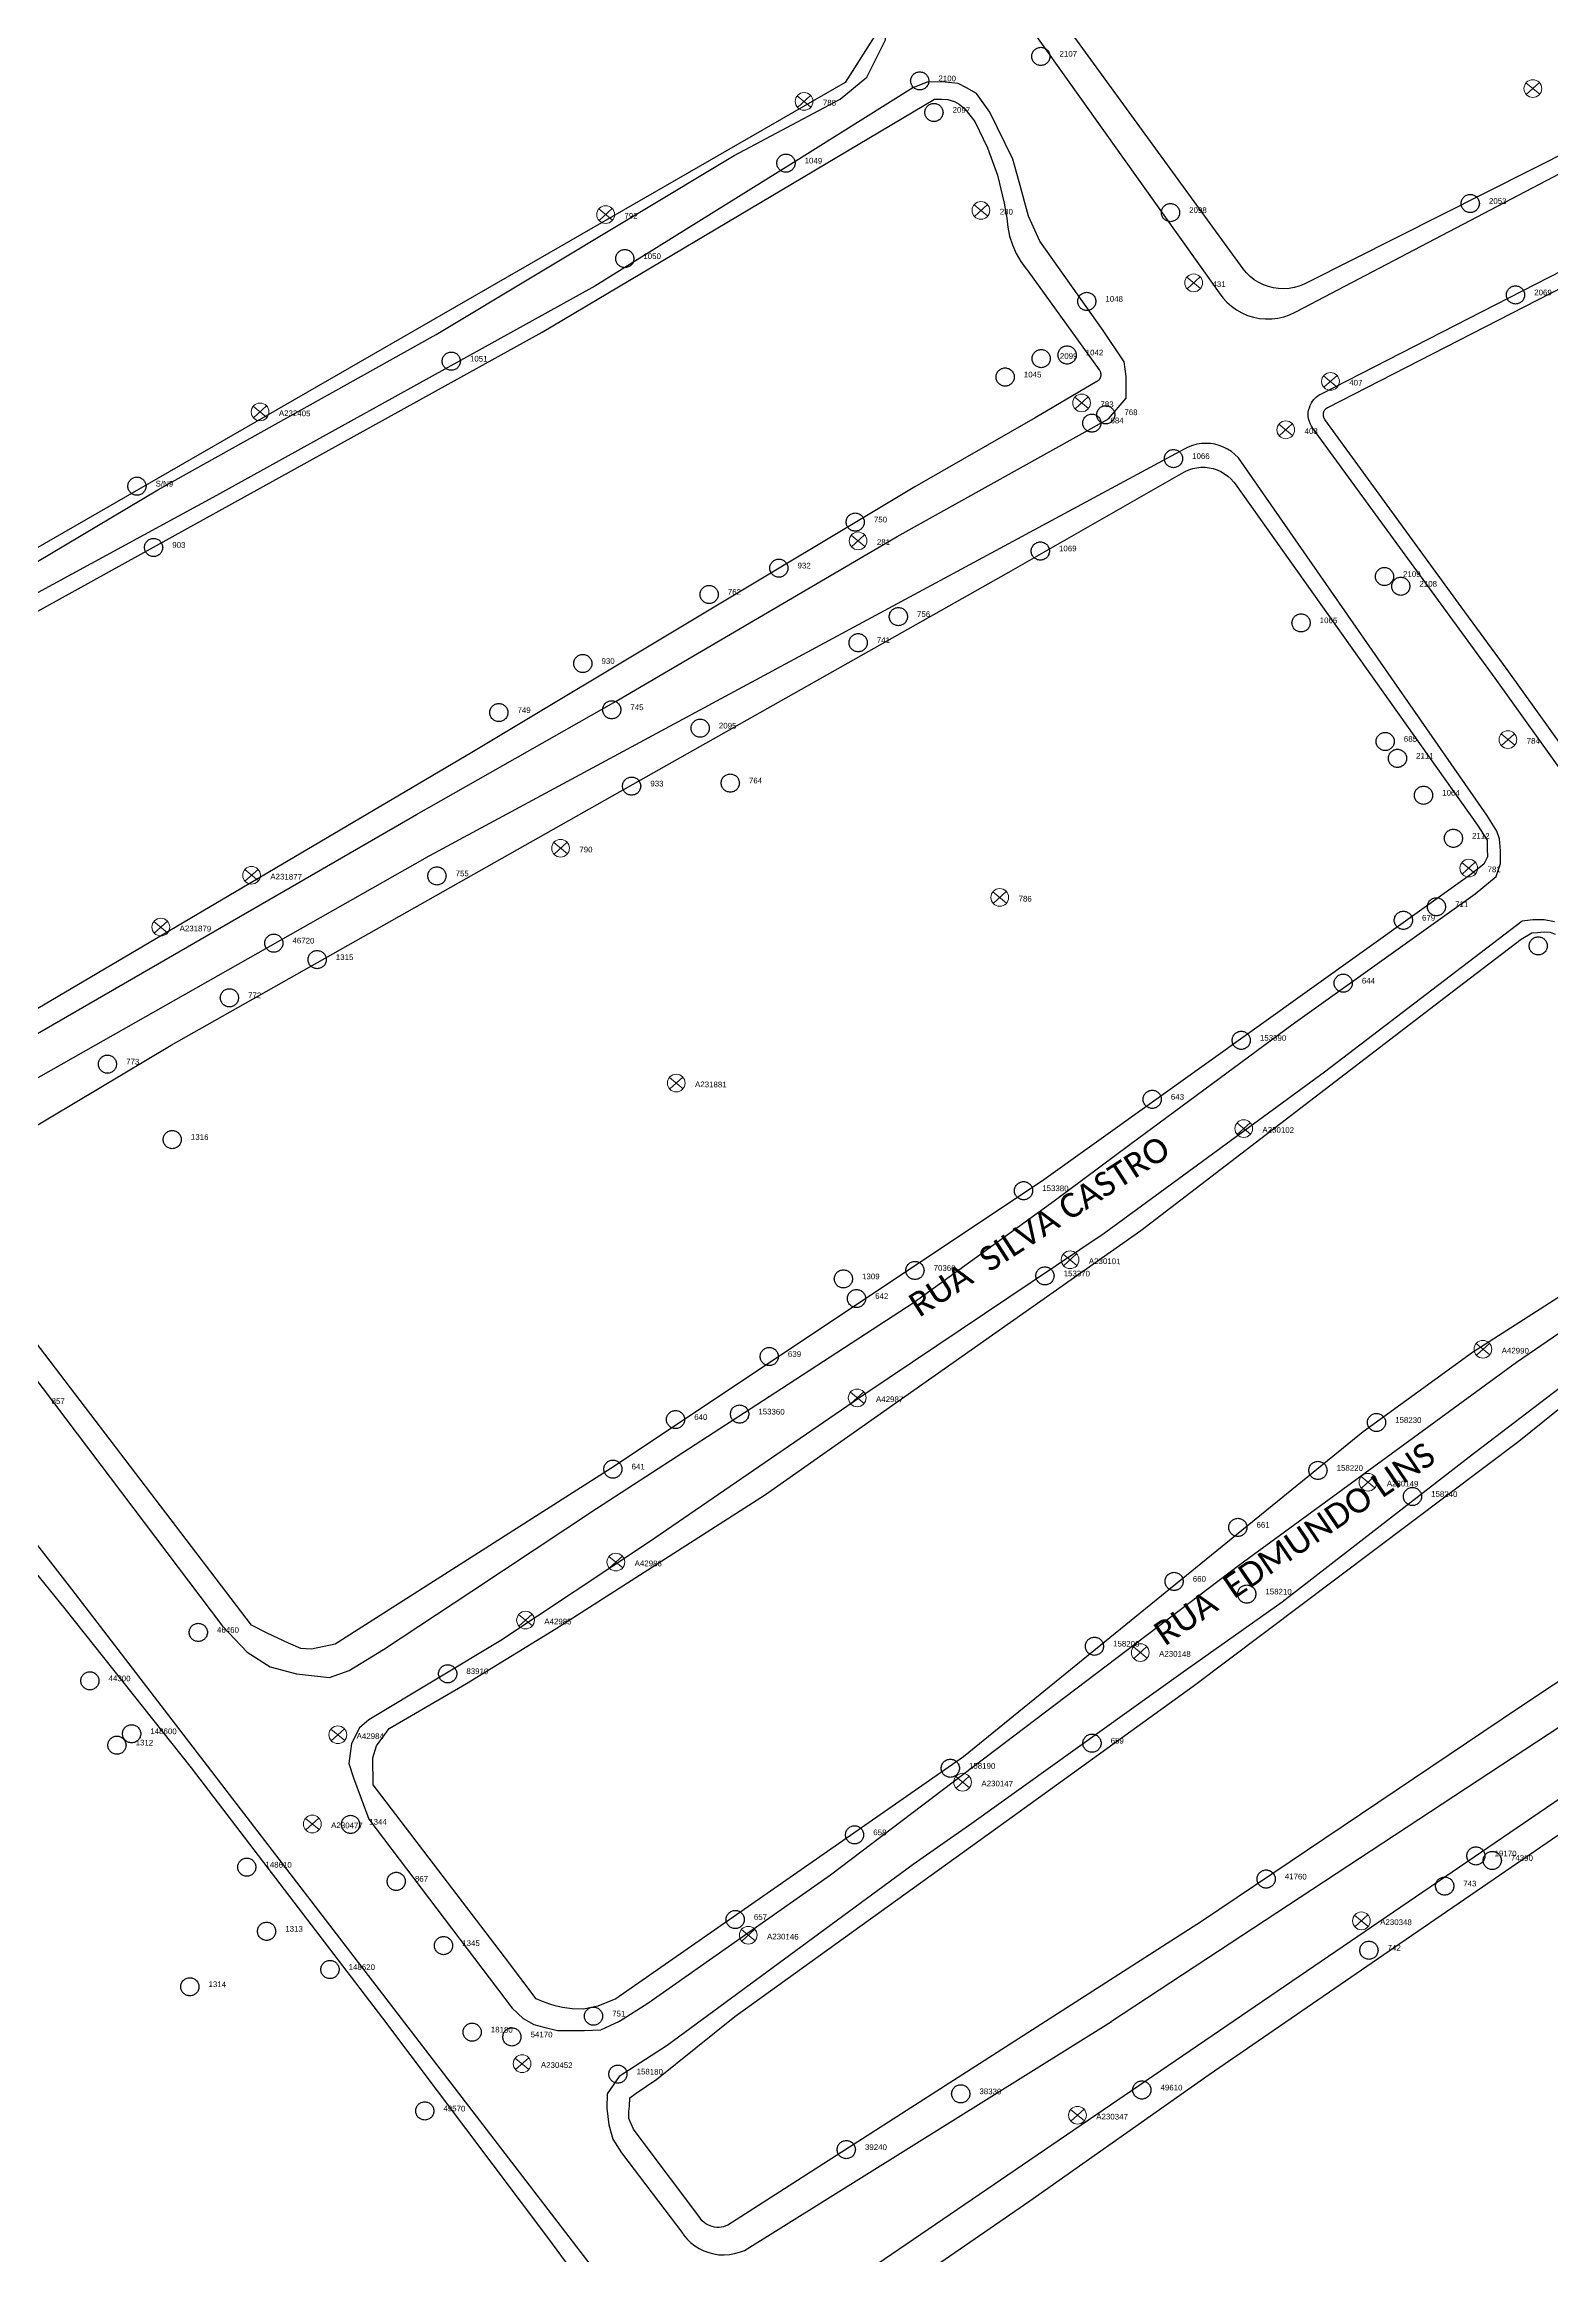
# Model space of a CAD drawing. Header units: millimetres. Extents: x 676447 to 689606, y 7455628 to 7463967.
# Drawn here: x 685847.9 to 686034.7, y 7458782 to 7459056 of the extents above; entities that cross this region are included whole.
import ezdxf

# ---------------------------------------------------------------- set-up
doc = ezdxf.new("R2010")
doc.units = ezdxf.units.MM
doc.header["$LTSCALE"] = 0.1
doc.header["$MEASUREMENT"] = 0
doc.linetypes.add('PHANTOM2', pattern=[1.25, 0.625, -0.125, 0.125, -0.125, 0.125, -0.125])
doc.layers.add('10.4-Postes', color=1, linetype='Continuous', lineweight=0)
for name, color, linetype in [('Caixas Subterrâneas', 5, 'Continuous'), ('LEGENDAS_INFRAESTRUTURAS', 7, 'Continuous'), ('MUB_MEIOFIO', 7, 'Continuous'), ('MUB_QUADRAS', 7, 'Continuous'), ('MUB_SEGMENTO', 7, 'Continuous'), ('NOS_DE_INFRAESTRUTURA', 7, 'Continuous')]:
    doc.layers.add(name, color=color, linetype=linetype)
doc.styles.add('Legend', font='calibri.ttf')
doc.styles.get("Standard").update_dxf_attribs({"font": 'arial.ttf'})

# ---------------------------------------------------------------- blocks, each defined once
blk = doc.blocks.new('MHMZ')
at = {"linetype": 'PHANTOM2'}
blk.add_circle((0, 0), 0.0000101, dxfattribs=at)
blk = doc.blocks.new('PTPT')
at = {"layer": '10.4-Postes', "color": 1, "linetype": 'PHANTOM2'}
for points in [[(-0.0000079, 0.0000104), (0.0000075, -0.000002)], [(0.000007, 0.0000109), (-0.0000074, -0.0000025)]]:
    blk.add_lwpolyline(points, dxfattribs=at)
at = {"layer": '10.4-Postes', "color": 1}
blk.add_circle((-0.0000002, 0.0000042), 0.00000987, dxfattribs=at)

msp = doc.modelspace()

# ---------------------------------------------------------------- linework, layer by layer
at = {"layer": 'MUB_MEIOFIO', "linetype": 'Continuous'}
for points in [[(685940.04, 7459100.28), (685993.44, 7459025.22), (685993.89, 7459024.61), (685994.41, 7459024.05), (685994.98, 7459023.55), (685995.6, 7459023.11), (685996.27, 7459022.73), (685996.97, 7459022.43), (685997.69, 7459022.2), (685998.44, 7459022.06), (685999.2, 7459021.98), (685999.96, 7459021.99), (686000.72, 7459022.08), (686001.46, 7459022.25), (686002.18, 7459022.49), (686002.87, 7459022.81), (686003.02, 7459022.89), (686267.72, 7459161.67)], [(685835.59, 7458985.1), (685861.96, 7459000.79), (685896.47, 7459020.05), (685933.38, 7459042.24), (685946.49, 7459049.22), (685949.81, 7459051.94), (685952.11, 7459056.58), (685952.15, 7459057.85), (685951.85, 7459059.34), (685951.68, 7459060.45), (685951.13, 7459061.04), (685948.15, 7459062.93), (685946.36, 7459063.82), (685941.21, 7459066.01), (685937.34, 7459067.43), (685933.99, 7459068.2), (685930.25, 7459068.72), (685926.39, 7459068.85), (685924.19, 7459068.85), (685921.36, 7459069.1), (685894.16, 7459085.01), (685853.76, 7459108.32), (685811.71, 7459133.09)], [(685838.8, 7458928.71), (685894, 7458960.58), (685918.75, 7458974.62), (685953.58, 7458995.04), (685979.74, 7459009.59), (685981.93, 7459012.17), (685981.93, 7459014.87), (685981.68, 7459016.68), (685979.1, 7459020.54), (685971.24, 7459031.62), (685969.82, 7459034.71), (685968.66, 7459038.96), (685967.89, 7459041.8), (685965.05, 7459047.59), (685963.41, 7459049.93), (685962.15, 7459050.63), (685961.14, 7459051.17), (685960.33, 7459051.22), (685959.1, 7459051.38), (685957.28, 7459051.33), (685955.51, 7459050.63), (685940.36, 7459041.11), (685916.11, 7459026.03), (685869.26, 7459000.12), (685822.05, 7458974.46)], [(686005.02, 7459008.48), (686004.88, 7459008.69), (686004.72, 7459009.02), (686004.63, 7459009.26), (686004.57, 7459009.48), (686004.5, 7459009.86), (686004.5, 7459010.13), (686004.5, 7459010.42), (686004.57, 7459010.79), (686004.63, 7459010.98), (686004.71, 7459011.27), (686004.9, 7459011.6), (686005.03, 7459011.8), (686005.2, 7459012.02), (686005.47, 7459012.29), (686005.69, 7459012.46), (686005.92, 7459012.61), (686006.06, 7459012.68), (686076.01, 7459048.52)], [(686050.72, 7458945.24), (686027.63, 7458977.46), (686005.02, 7459008.48)], [(686026.61, 7458960.51), (685995.83, 7459004.78), (685995.81, 7459004.8), (685995.41, 7459005.2), (685994.97, 7459005.55), (685994.5, 7459005.86), (685994, 7459006.11), (685993.47, 7459006.31), (685992.93, 7459006.45), (685992.37, 7459006.54), (685991.81, 7459006.57), (685991.25, 7459006.54), (685990.69, 7459006.45), (685990.15, 7459006.3), (685989.62, 7459006.1), (685989.12, 7459005.84), (685895.08, 7458955.17), (685895.06, 7458955.15), (685830.75, 7458918.69)], [(685829.72, 7458913.23), (685870, 7458860.03), (685873.04, 7458856.78), (685875.91, 7458854.98), (685879.15, 7458854.12), (685883.25, 7458853.63), (685885.69, 7458854.51), (685889.91, 7458857.11), (685900.88, 7458864.34), (685916.3, 7458874.6), (685939.22, 7458889.45), (685955.66, 7458900.16), (685973.02, 7458912.72), (685982.38, 7458919.69), (686002.64, 7458934.64), (686025.17, 7458950.76), (686027.77, 7458952.89), (686028.29, 7458954.5), (686028.29, 7458956.06), (686028.19, 7458957.57), (686027.87, 7458958.51), (686026.61, 7458960.51)], [(686034.98, 7458947.3), (686033.71, 7458947.52), (686032.32, 7458947.52), (686030.99, 7458947.36), (686006.52, 7458928.65), (685979.21, 7458908.65), (685949.57, 7458888.76), (685922.75, 7458870.36), (685904.48, 7458858.24), (685888.11, 7458848.41), (685886.95, 7458847.41), (685885.95, 7458845.48), (685885.62, 7458842.99), (685886.23, 7458841.22), (685888.12, 7458836.1), (685905.86, 7458812.67), (685907.23, 7458811.39), (685908.57, 7458810.67), (685909.81, 7458810.34), (685911.47, 7458809.9), (685913.4, 7458809.9), (685914.85, 7458809.9), (685916.84, 7458809.98), (685919.17, 7458811.06), (685922.69, 7458813.31), (685945.29, 7458829.18), (685996, 7458867.64), (686030.28, 7458892.72), (686054.12, 7458909.05)], [(685920.05, 7458775.09), (685851.31, 7458864.61), (685818.74, 7458906.45)], [(686036.46, 7458890.14), (686024.42, 7458880.95), (686001.25, 7458862.98), (685988.71, 7458854.11), (685962.82, 7458835.55), (685955.54, 7458830.47), (685925.08, 7458808.07), (685919.13, 7458804.23), (685917.62, 7458802.08), (685917.58, 7458800.3), (685917.85, 7458798.24), (685918.35, 7458796.46), (685919.43, 7458794.74), (685927, 7458784.74), (685927.1, 7458784.6), (685927.52, 7458784.1), (685927.98, 7458783.65), (685928.49, 7458783.24), (685929.04, 7458782.9), (685929.62, 7458782.61), (685930.22, 7458782.39), (685930.85, 7458782.23), (685931.49, 7458782.13), (685932.14, 7458782.11), (685932.79, 7458782.15), (685933.42, 7458782.26), (685934.05, 7458782.43), (685934.65, 7458782.67), (685980.11, 7458811.04), (685980.13, 7458811.06), (686054.71, 7458860.1)], [(685942.99, 7458775.45), (686079.97, 7458868.91)]]:
    msp.add_lwpolyline(points, dxfattribs=at)
at = {"layer": 'MUB_QUADRAS', "linetype": 'Continuous'}
for points in [[(686167.67, 7459111.84), (686081.7, 7459065.49), (686004.39, 7459026.5), (686003.98, 7459026.29), (686003.38, 7459026.05), (686002.75, 7459025.87), (686002.11, 7459025.76), (686001.47, 7459025.71), (686000.82, 7459025.74), (686000.18, 7459025.83), (685999.55, 7459025.99), (685998.94, 7459026.21), (685998.36, 7459026.5), (685997.81, 7459026.84), (685997.3, 7459027.24), (685996.84, 7459027.69), (685996.42, 7459028.19), (685917.65, 7459136.54), (685914.73, 7459140.66), (685908.88, 7459147.64), (685902.33, 7459153.97), (685860.44, 7459196.78), (685850.54, 7459206.85), (685846.82, 7459211.81)], [(685808.77, 7459131.4), (685920.83, 7459065.82), (685922.53, 7459065.08), (685924.29, 7459064.52), (685926.11, 7459064.15), (685927.95, 7459063.97), (685929.8, 7459063.99), (685930.15, 7459064.01), (685933.74, 7459064.13), (685937.33, 7459063.88), (685940.87, 7459063.26), (685944.32, 7459062.26), (685947.66, 7459060.91), (685950.69, 7459059.29), (685950.78, 7459057.07), (685947.14, 7459051.28), (685799.45, 7458966.24)], [(685836.54, 7458979.96), (685909.57, 7459020.36), (685958.19, 7459049.2), (685959.08, 7459049.23), (685959.86, 7459049.16), (685960.65, 7459048.92), (685961.23, 7459048.58), (685961.95, 7459048)], [(685961.95, 7459048), (685962.57, 7459047.22), (685963.17, 7459046.43), (685964.75, 7459043.2), (685965.98, 7459039.82), (685966.84, 7459036.33), (685967.15, 7459034.49), (685967.27, 7459033.35), (685967.5, 7459032.24), (685967.85, 7459031.15), (685968.31, 7459030.11), (685968.88, 7459029.12), (685969.55, 7459028.19), (685969.77, 7459027.94), (685978.6, 7459015.67), (685978.66, 7459015.58), (685978.7, 7459015.49), (685978.74, 7459015.39), (685978.77, 7459015.29), (685978.78, 7459015.19), (685978.79, 7459015.08), (685978.78, 7459014.98), (685978.77, 7459014.87), (685978.74, 7459014.77), (685978.7, 7459014.67), (685978.65, 7459014.58), (685978.59, 7459014.49), (685978.53, 7459014.41), (685978.45, 7459014.34), (685978.37, 7459014.27), (685978.3, 7459014.22), (685970.66, 7459009.73), (685955.76, 7459001.19), (685900.86, 7458968.28), (685828.43, 7458925.56)], [(686006.55, 7459009.54), (686006.49, 7459009.63), (686006.44, 7459009.73), (686006.41, 7459009.82), (686006.38, 7459009.92), (686006.36, 7459010.03), (686006.36, 7459010.13), (686006.36, 7459010.24), (686006.38, 7459010.34), (686006.41, 7459010.44), (686006.44, 7459010.54), (686006.49, 7459010.63), (686006.55, 7459010.72), (686006.61, 7459010.8), (686006.69, 7459010.88), (686006.77, 7459010.94), (686006.86, 7459011), (686006.9, 7459011.02), (686076.84, 7459046.85)], [(686052.23, 7458946.33), (686029.14, 7458978.55), (686023.45, 7458986.31), (686006.55, 7459009.54)], [(685839.81, 7458917.81), (685863.61, 7458932), (685918.31, 7458962.91), (685967.38, 7458990.6), (685988.78, 7459002.83), (685989.23, 7459003.09), (685989.7, 7459003.29), (685990.18, 7459003.45), (685990.69, 7459003.55), (685991.2, 7459003.61), (685991.71, 7459003.6), (685992.22, 7459003.55), (685992.72, 7459003.44), (685993.21, 7459003.28), (685993.68, 7459003.07), (685994.12, 7459002.81), (685994.54, 7459002.51), (685994.92, 7459002.16), (685995.26, 7459001.78), (685995.44, 7459001.54), (686021.41, 7458964.94), (686025.46, 7458959.25), (686026.67, 7458957.41), (686026.67, 7458956.37), (686026.69, 7458955.32), (686026.23, 7458954.43), (686024.51, 7458953.07), (685971.44, 7458915.12), (685918.09, 7458879.56), (685883.93, 7458857.76), (685881.03, 7458857.18), (685879.67, 7458857.25), (685878.16, 7458857.92), (685875.51, 7458859.14), (685873.56, 7458860.15)], [(685908.84, 7458813.83), (685904.94, 7458819.05), (685889.74, 7458838.96), (685888.66, 7458840.37), (685888.62, 7458843.69), (685889.08, 7458845.19), (685890.63, 7458847.32), (685900.23, 7458852.89), (685911.33, 7458859.73), (685937.25, 7458876.31), (685983.77, 7458909.02), (686021.45, 7458937.93), (686030.85, 7458945.13), (686032.19, 7458945.9), (686032.87, 7458945.98), (686033.71, 7458946.06), (686034.47, 7458945.99), (686035.06, 7458945.74)], [(686051.7, 7458911.13), (686024.85, 7458893.93), (686011.29, 7458884.07), (685961.8, 7458843.83), (685918.72, 7458813.84), (685916.48, 7458812.91), (685914.71, 7458812.57), (685913.31, 7458812.61), (685912.1, 7458812.77), (685911.19, 7458812.95), (685910.53, 7458813.19), (685909.62, 7458813.51), (685908.84, 7458813.83)], [(685873.56, 7458860.15), (685836.11, 7458909.21)], [(685819.48, 7458900.31), (685850.46, 7458862.15), (685866.1, 7458842.46), (685889.82, 7458811.43), (685910.37, 7458784.1), (685911.86, 7458782.06), (685918, 7458773.72)], [(686055.81, 7458866.6), (686030.65, 7458849.95), (685991.27, 7458823.43), (685932.6, 7458785.8), (685932.34, 7458785.69), (685932.06, 7458785.6), (685931.78, 7458785.54), (685931.5, 7458785.51), (685931.21, 7458785.51), (685930.93, 7458785.55), (685930.65, 7458785.61), (685930.38, 7458785.7), (685930.11, 7458785.82), (685929.87, 7458785.96), (685929.64, 7458786.13), (685929.42, 7458786.32), (685929.23, 7458786.54), (685929.1, 7458786.72), (685921.86, 7458796.41), (685920.92, 7458797.7), (685920.33, 7458799), (685920.33, 7458799.87), (685920.4, 7458800.52), (685920.45, 7458801.56), (685921.24, 7458802.16), (685923.8, 7458803.89), (685933.46, 7458811.65), (685967.05, 7458835.86), (685990.22, 7458852.56), (686030.58, 7458882.93), (686050.99, 7458899.36)], [(685946.5, 7458772.61), (685969.99, 7458788.81), (685992.23, 7458804.45), (686015.84, 7458820.7), (686051.56, 7458845.17)]]:
    msp.add_lwpolyline(points, dxfattribs=at)

# ---------------------------------------------------------------- block references
at = {"layer": 'Caixas Subterrâneas', "color": 40}
for p, xscale, yscale, zscale, rotation in [((685971.36, 7459054.52), 111319.4907932735, 111319.4907932735, 111319.4907932735, 359.2919874212863), ((685956.36, 7459051.48), 111319.4907932736, 111319.4907932736, 111319.4907932736, 359.2920435198979), ((685958.12, 7459047.57), 111319.4907932736, 111319.4907932736, 111319.4907932736, 359.2920356286938), ((685939.79, 7459041.29), 111319.4907932736, 111319.4907932736, 111319.4907932736, 359.2921034064592), ((685987.42, 7459035.16), 111319.4907932735, 111319.4907932735, 111319.4907932735, 359.2919203128752), ((686024.56, 7459036.29), 111319.4907932736, 111319.4907932736, 111319.4907932736, 359.2917793600652), ((685919.82, 7459029.46), 111319.4907932735, 111319.4907932735, 111319.4907932735, 359.2921757412245), ((685977.05, 7459024.16), 111319.4907932736, 111319.4907932736, 111319.4907932736, 359.2919563240428), ((686030.17, 7459024.96), 111319.4907932735, 111319.4907932735, 111319.4907932735, 359.2917544765101), ((685898.33, 7459016.75), 111319.4907932736, 111319.4907932736, 111319.4907932736, 359.2922535536098), ((685971.41, 7459017.07), 111319.4907932736, 111319.4907932736, 111319.4907932736, 359.2919755890194), ((685974.61, 7459017.52), 111319.4907932736, 111319.4907932736, 111319.4907932736, 359.2919635624093), ((685966.94, 7459014.79), 111319.4907932736, 111319.4907932736, 111319.4907932736, 359.2919919001163), ((685979.4, 7459010.11), 111319.4907932736, 111319.4907932736, 111319.4907932736, 359.2919430536444), ((685977.68, 7459009.08), 111319.4907932735, 111319.4907932735, 111319.4907932735, 359.2919492452904), ((685987.79, 7459004.68), 111319.4907932736, 111319.4907932736, 111319.4907932736, 359.2919094238115), ((685859.39, 7459001.26), 111319.4907932736, 111319.4907932736, 111319.4907932736, 359.2923968998477), ((685948.37, 7458996.82), 111319.4907932736, 111319.4907932736, 111319.4907932736, 359.2920569688061), ((685861.45, 7458993.67), 111319.4907932736, 111319.4907932736, 111319.4907932736, 359.2923866913884), ((685971.3, 7458993.23), 111319.4907932736, 111319.4907932736, 111319.4907932736, 359.2919686103826), ((685938.91, 7458991.11), 111319.4907932736, 111319.4907932736, 111319.4907932736, 359.2920912113413), ((685930.27, 7458987.84), 111319.4907932736, 111319.4907932736, 111319.4907932736, 359.2921230385213), ((686013.93, 7458990.07), 111319.4907932736, 111319.4907932736, 111319.4907932736, 359.2918054620028), ((686015.95, 7458988.86), 111319.4907932735, 111319.4907932735, 111319.4907932735, 359.2917973731314), ((685953.71, 7458985.1), 111319.4907932736, 111319.4907932736, 111319.4907932736, 359.2920330259345), ((686003.6, 7458984.32), 111319.4907932736, 111319.4907932736, 111319.4907932736, 359.2918429540464), ((685948.73, 7458981.87), 111319.4907932736, 111319.4907932736, 111319.4907932736, 359.2920509682942), ((685914.62, 7458979.29), 111319.4907932736, 111319.4907932736, 111319.4907932736, 359.2921799412808), ((685904.22, 7458973.21), 111319.4907932736, 111319.4907932736, 111319.4907932736, 359.2922176311838), ((685918.2, 7458973.56), 111319.4907932736, 111319.4907932736, 111319.4907932736, 359.2921645375553), ((685929.16, 7458971.28), 111319.4907932736, 111319.4907932736, 111319.4907932736, 359.2921221382948), ((686014.02, 7458969.63), 111319.4907932736, 111319.4907932736, 111319.4907932736, 359.2917987521533), ((686015.54, 7458967.54), 111319.4907932736, 111319.4907932736, 111319.4907932736, 359.2917923343936), ((685920.67, 7458964.1), 111319.4907932736, 111319.4907932736, 111319.4907932736, 359.2921521946237), ((685932.89, 7458964.48), 111319.4907932736, 111319.4907932736, 111319.4907932736, 359.2921058357859), ((686018.77, 7458962.96), 111319.4907932736, 111319.4907932736, 111319.4907932736, 359.2917786065308), ((686022.47, 7458957.63), 111319.4907932735, 111319.4907932735, 111319.4907932735, 359.2917628771918), ((685896.55, 7458952.97), 111319.4907932735, 111319.4907932735, 111319.4907932735, 359.2922405171601), ((686016.27, 7458947.47), 111319.4907932736, 111319.4907932736, 111319.4907932736, 359.2917833108012), ((686020.37, 7458949.15), 111319.4907932736, 111319.4907932736, 111319.4907932736, 359.2917682230977), ((685876.34, 7458944.64), 111319.4907932736, 111319.4907932736, 111319.4907932736, 359.2923148378176), ((686032.98, 7458944.3), 111319.4907932736, 111319.4907932736, 111319.4907932736, 359.2917187653085), ((685881.71, 7458942.6), 111319.4907932736, 111319.4907932736, 111319.4907932736, 359.2922937738681), ((686008.82, 7458939.68), 111319.4907932736, 111319.4907932736, 111319.4907932736, 359.2918092500785), ((685870.84, 7458937.87), 111319.4907932736, 111319.4907932736, 111319.4907932736, 359.2923336533801), ((685996.19, 7458932.6), 111319.4907932736, 111319.4907932736, 111319.4907932736, 359.2918550889802), ((685855.73, 7458929.65), 111319.4907932736, 111319.4907932736, 111319.4907932736, 359.2923885939452), ((685985.16, 7458925.29), 111319.4907932736, 111319.4907932736, 111319.4907932736, 359.2918947989552), ((685863.76, 7458920.3), 111319.4907932736, 111319.4907932736, 111319.4907932736, 359.2923551718487), ((685969.22, 7458913.97), 111319.4907932736, 111319.4907932736, 111319.4907932736, 359.2919519205898), ((685946.9, 7458903.04), 111319.4907932736, 111319.4907932736, 111319.4907932736, 359.2920334781008), ((685955.77, 7458904.09), 111319.4907932735, 111319.4907932735, 111319.4907932735, 359.2920000539941), ((685971.87, 7458903.41), 111319.4907932735, 111319.4907932735, 111319.4907932735, 359.2919385828677), ((685948.52, 7458900.6), 111319.4907932735, 111319.4907932735, 111319.4907932735, 359.2920265624082), ((685937.72, 7458893.42), 111319.4907932736, 111319.4907932736, 111319.4907932736, 359.2920654051454), ((685926.11, 7458885.61), 111319.4907932736, 111319.4907932736, 111319.4907932736, 359.2921071727348), ((685934.05, 7458886.29), 111319.4907932736, 111319.4907932736, 111319.4907932736, 359.2920771748387), ((686012.94, 7458885.25), 111319.4907932735, 111319.4907932735, 111319.4907932735, 359.291776686929), ((685918.35, 7458879.47), 111319.4907932736, 111319.4907932736, 111319.4907932736, 359.2921347894102), ((686005.69, 7458879.31), 111319.4907932736, 111319.4907932736, 111319.4907932736, 359.291802400745), ((686017.4, 7458876.08), 111319.4907932736, 111319.4907932736, 111319.4907932736, 359.2917568704358), ((685995.77, 7458872.25), 111319.4907932736, 111319.4907932736, 111319.4907932736, 359.2918379750078), ((685987.87, 7458865.56), 111319.4907932736, 111319.4907932736, 111319.4907932736, 359.2918659588011), ((685996.87, 7458863.99), 111319.4907932736, 111319.4907932736, 111319.4907932736, 359.2918312071244), ((685866.99, 7458859.24), 111319.4907932736, 111319.4907932736, 111319.4907932736, 359.2923239362735), ((685978, 7458857.52), 111319.4907932736, 111319.4907932736, 111319.4907932736, 359.2919010253704), ((685897.88, 7458854.11), 111319.4907932736, 111319.4907932736, 111319.4907932736, 359.2922047923785), ((685853.56, 7458853.24), 111319.4907932736, 111319.4907932736, 111319.4907932736, 359.292373167832), ((685856.91, 7458845.26), 111319.4907932736, 111319.4907932736, 111319.4907932736, 359.2923579534668), ((685858.73, 7458846.68), 111319.4907932736, 111319.4907932736, 111319.4907932736, 359.2923514507377), ((685977.7, 7458845.51), 111319.4907932735, 111319.4907932735, 111319.4907932735, 359.2918984312598), ((685960.15, 7458842.4), 111319.4907932736, 111319.4907932736, 111319.4907932736, 359.2919642370433), ((685885.85, 7458835.45), 111319.4907932736, 111319.4907932736, 111319.4907932736, 359.2922448059005), ((685948.29, 7458834.15), 111319.4907932736, 111319.4907932736, 111319.4907932736, 359.2920067889152), ((686025.26, 7458831.54), 111319.4907932736, 111319.4907932736, 111319.4907932736, 359.2917131355686), ((685872.99, 7458830.15), 111319.4907932735, 111319.4907932735, 111319.4907932735, 359.2922920816283), ((686027.29, 7458830.98), 111319.4907932736, 111319.4907932736, 111319.4907932736, 359.2917052167319), ((685891.51, 7458828.39), 111319.4907932736, 111319.4907932736, 111319.4907932736, 359.2922210637948), ((685999.27, 7458828.68), 111319.4907932735, 111319.4907932735, 111319.4907932735, 359.2918111232521), ((686021.39, 7458827.81), 111319.4907932736, 111319.4907932736, 111319.4907932736, 359.2917267144505), ((685933.5, 7458823.66), 111319.4907932736, 111319.4907932736, 111319.4907932736, 359.2920598272591), ((685875.45, 7458822.2), 111319.4907932736, 111319.4907932736, 111319.4907932736, 359.292280266992), ((685897.37, 7458820.43), 111319.4907932735, 111319.4907932735, 111319.4907932735, 359.2921963083734), ((686012.01, 7458819.85), 111319.4907932736, 111319.4907932736, 111319.4907932736, 359.2917599022236), ((685865.94, 7458815.33), 111319.4907932735, 111319.4907932735, 111319.4907932735, 359.2923143001807), ((685883.3, 7458817.47), 111319.4907932736, 111319.4907932736, 111319.4907932736, 359.2922489008068), ((685900.91, 7458809.71), 111319.4907932736, 111319.4907932736, 111319.4907932736, 359.292179487666), ((685915.94, 7458811.69), 111319.4907932736, 111319.4907932736, 111319.4907932736, 359.2921229408977), ((685905.84, 7458809.11), 111319.4907932736, 111319.4907932736, 111319.4907932736, 359.2921605452469), ((685918.97, 7458804.51), 111319.4907932736, 111319.4907932736, 111319.4907932736, 359.2921091873563), ((685961.44, 7458802.06), 111319.4907932736, 111319.4907932736, 111319.4907932736, 359.2919468193949), ((685983.88, 7458802.54), 111319.4907932736, 111319.4907932736, 111319.4907932736, 359.2918615595204), ((685895.04, 7458799.94), 111319.4907932736, 111319.4907932736, 111319.4907932736, 359.2921988064173), ((685947.26, 7458795.15), 111319.4907932735, 111319.4907932735, 111319.4907932735, 359.2919986318529)]:
    msp.add_blockref('MHMZ', p, dxfattribs=dict(at, xscale=xscale, yscale=yscale, zscale=zscale, rotation=rotation))
at = {"layer": 'NOS_DE_INFRAESTRUTURA', "color": 1}
for p, xscale, yscale, zscale, rotation in [((685942.05, 7459048.47), 111319.4907932735, 111319.4907932735, 111319.4907932735, 359.292097056495), ((686032.33, 7459050.06), 111319.4907932736, 111319.4907932736, 111319.4907932736, 359.2917540642464), ((685917.47, 7459034.45), 111319.4907932735, 111319.4907932735, 111319.4907932735, 359.2921862289814), ((685963.96, 7459034.96), 111319.4907932736, 111319.4907932736, 111319.4907932736, 359.2920094881085), ((685990.31, 7459025.99), 111319.4907932736, 111319.4907932736, 111319.4907932736, 359.2919064725097), ((686007.26, 7459013.78), 111319.4907932736, 111319.4907932736, 111319.4907932736, 359.2918381831082), ((685874.66, 7459010), 111319.4907932736, 111319.4907932736, 111319.4907932736, 359.2923415147982), ((685976.43, 7459011.11), 111319.4907932735, 111319.4907932735, 111319.4907932735, 359.2919546530359), ((686001.72, 7459007.78), 111319.4907932736, 111319.4907932736, 111319.4907932736, 359.2918574036961), ((685948.74, 7458994.02), 111319.4907932735, 111319.4907932735, 111319.4907932735, 359.2920547003219), ((686029.24, 7458969.39), 111319.4907932735, 111319.4907932735, 111319.4907932735, 359.2917407624702), ((685911.88, 7458955.93), 111319.4907932736, 111319.4907932736, 111319.4907932736, 359.2921831343662), ((685873.6, 7458952.58), 111319.4907932736, 111319.4907932736, 111319.4907932736, 359.2923277189476), ((686024.39, 7458953.47), 111319.4907932736, 111319.4907932736, 111319.4907932736, 359.2917542727558), ((685966.29, 7458949.84), 111319.4907932736, 111319.4907932736, 111319.4907932736, 359.2919742232102), ((685862.36, 7458946.16), 111319.4907932736, 111319.4907932736, 111319.4907932736, 359.2923685013466), ((685926.21, 7458926.84), 111319.4907932736, 111319.4907932736, 111319.4907932736, 359.2921195809038), ((685996.51, 7458921.19), 111319.4907932736, 111319.4907932736, 111319.4907932736, 359.2918503640602), ((685975, 7458904.94), 111319.4907932736, 111319.4907932736, 111319.4907932736, 359.2919271353565), ((686026.14, 7458893.85), 111319.4907932736, 111319.4907932736, 111319.4907932736, 359.2917291072232), ((685948.63, 7458887.83), 111319.4907932736, 111319.4907932736, 111319.4907932736, 359.2920221789449), ((686011.91, 7458877.38), 111319.4907932736, 111319.4907932736, 111319.4907932736, 359.2917781664207), ((685918.73, 7458867.48), 111319.4907932736, 111319.4907932736, 111319.4907932736, 359.2921296045544), ((685907.54, 7458860.29), 111319.4907932736, 111319.4907932736, 111319.4907932736, 359.2921699484402), ((685983.7, 7458856.27), 111319.4907932736, 111319.4907932736, 111319.4907932736, 359.2918789240191), ((685884.29, 7458846.09), 111319.4907932736, 111319.4907932736, 111319.4907932736, 359.2922540289753), ((685961.69, 7458840.21), 111319.4907932736, 111319.4907932736, 111319.4907932736, 359.2919577030125), ((685881.13, 7458835.03), 111319.4907932735, 111319.4907932735, 111319.4907932735, 359.2922626134169), ((686011.09, 7458823.03), 111319.4907932736, 111319.4907932736, 111319.4907932736, 359.2917644023324), ((685935.13, 7458821.25), 111319.4907932735, 111319.4907932735, 111319.4907932735, 359.2920528689478), ((685907.12, 7458805.33), 111319.4907932735, 111319.4907932735, 111319.4907932735, 359.2921545051623), ((685975.92, 7458798.94), 111319.4907932735, 111319.4907932735, 111319.4907932735, 359.2918907400191)]:
    msp.add_blockref('PTPT', p, dxfattribs=dict(at, xscale=xscale, yscale=yscale, zscale=zscale, rotation=rotation))

# ---------------------------------------------------------------- texts
at = {"layer": 'LEGENDAS_INFRAESTRUTURAS', "color": 5}
for s, rotation, p in [('2107', 359.292, (685973.67, 7459054.5)), ('2100', 359.292, (685958.67, 7459051.45)), ('2097', 359.292, (685960.43, 7459047.55)), ('1049', 359.2921, (685942.1, 7459041.26)), ('2098', 359.2919, (685989.73, 7459035.13)), ('2053', 359.2918, (686026.87, 7459036.26)), ('1050', 359.2922, (685922.12, 7459029.43)), ('1048', 359.2919, (685979.36, 7459024.13)), ('2069', 359.2917, (686032.48, 7459024.93)), ('1051', 359.2922, (685900.64, 7459016.72)), ('2099', 359.292, (685973.72, 7459017.05)), ('1042', 359.292, (685976.92, 7459017.49)), ('1045', 359.292, (685969.25, 7459014.76)), ('768', 359.2919, (685981.71, 7459010.08)), ('684', 359.2919, (685979.99, 7459009.06)), ('1066', 359.2919, (685990.1, 7459004.65)), ('S/N9', 359.2924, (685861.7, 7459001.23)), ('750', 359.292, (685950.68, 7458996.79)), ('903', 359.2924, (685863.76, 7458993.64)), ('932', 359.2921, (685941.22, 7458991.08)), ('1069', 359.292, (685973.61, 7458993.21)), ('2109', 359.2918, (686016.23, 7458990.04)), ('2108', 359.2918, (686018.26, 7458988.83)), ('762', 359.2921, (685932.58, 7458987.82)), ('756', 359.292, (685956.02, 7458985.07)), ('1065', 359.2918, (686005.91, 7458984.3)), ('741', 359.292, (685951.04, 7458981.84)), ('930', 359.2922, (685916.93, 7458979.26)), ('749', 359.2922, (685906.53, 7458973.18)), ('745', 359.2922, (685920.51, 7458973.53)), ('2095', 359.2921, (685931.47, 7458971.25)), ('685', 359.2918, (686016.33, 7458969.6)), ('2111', 359.2918, (686017.85, 7458967.51)), ('933', 359.2921, (685922.98, 7458964.07)), ('764', 359.2921, (685935.2, 7458964.45)), ('1064', 359.2918, (686021.08, 7458962.93)), ('2112', 359.2918, (686024.78, 7458957.6)), ('755', 359.2922, (685898.86, 7458952.94)), ('679', 359.2918, (686018.58, 7458947.44)), ('711', 359.2918, (686022.68, 7458949.12)), ('46720', 359.2923, (685878.65, 7458944.62)), ('1315', 359.2923, (685884.02, 7458942.57)), ('644', 359.2918, (686011.13, 7458939.65)), ('772', 359.2923, (685873.15, 7458937.84)), ('153390', 359.2918, (685998.5, 7458932.57)), ('773', 359.2924, (685858.04, 7458929.62)), ('643', 359.2919, (685987.47, 7458925.26)), ('1316', 359.2923, (685866.07, 7458920.28)), ('153380', 359.2919, (685971.53, 7458913.94)), ('70360', 359.292, (685958.08, 7458904.06)), ('153370', 359.2919, (685974.18, 7458903.38)), ('1309', 359.292, (685949.21, 7458903.01)), ('642', 359.292, (685950.83, 7458900.57)), ('639', 359.2921, (685940.03, 7458893.39)), ('857', 359.2924, (685848.81, 7458887.55)), ('640', 359.2921, (685928.42, 7458885.58)), ('153360', 359.2921, (685936.36, 7458886.26)), ('158230', 359.2918, (686015.25, 7458885.22)), ('641', 359.2921, (685920.66, 7458879.44)), ('158220', 359.2918, (686008, 7458879.28)), ('158240', 359.2917, (686019.71, 7458876.05)), ('661', 359.2918, (685998.08, 7458872.22)), ('660', 359.2919, (685990.18, 7458865.53)), ('158210', 359.2918, (685999.18, 7458863.96)), ('46460', 359.2923, (685869.3, 7458859.21)), ('158200', 359.2919, (685980.31, 7458857.5)), ('83910', 359.2922, (685900.19, 7458854.09)), ('44300', 359.2924, (685855.87, 7458853.21)), ('148600', 359.2923, (685861.04, 7458846.66)), ('1312', 359.2923, (685859.22, 7458845.24)), ('659', 359.2919, (685980.01, 7458845.48)), ('158190', 359.292, (685962.46, 7458842.37)), ('1344', 359.2922, (685888.16, 7458835.43)), ('658', 359.292, (685950.6, 7458834.12)), ('148610', 359.2923, (685875.3, 7458830.12)), ('19170', 359.2917, (686027.57, 7458831.51)), ('74390', 359.2917, (686029.6, 7458830.95)), ('867', 359.2922, (685893.82, 7458828.36)), ('41760', 359.2918, (686001.58, 7458828.65)), ('743', 359.2917, (686023.69, 7458827.78)), ('1313', 359.2923, (685877.76, 7458822.17)), ('657', 359.2921, (685935.81, 7458823.63)), ('1345', 359.2922, (685899.68, 7458820.4)), ('742', 359.2918, (686014.32, 7458819.82)), ('148620', 359.2922, (685885.61, 7458817.44)), ('1314', 359.2923, (685868.25, 7458815.3)), ('751', 359.2921, (685918.25, 7458811.66)), ('18180', 359.2922, (685903.22, 7458809.68)), ('54170', 359.2922, (685908.15, 7458809.08)), ('158180', 359.2921, (685921.28, 7458804.48)), ('38330', 359.2919, (685963.75, 7458802.03)), ('49610', 359.2919, (685986.19, 7458802.51)), ('49570', 359.2922, (685897.35, 7458799.91)), ('39240', 359.292, (685949.57, 7458795.12))]:
    msp.add_text(s, height=0.7, rotation=rotation, dxfattribs=at).set_placement(p)
at = {"layer": 'LEGENDAS_INFRAESTRUTURAS', "color": 1}
for s, rotation, p in [('788', 359.2921, (685944.36, 7459048.44)), ('280', 359.292, (685966.27, 7459034.93)), ('792', 359.2922, (685919.77, 7459034.42)), ('431', 359.2919, (685992.62, 7459025.96)), ('407', 359.2918, (686009.57, 7459013.75)), ('783', 359.2919, (685978.74, 7459011.08)), ('A232405', 359.2923, (685876.97, 7459009.97)), ('408', 359.2918, (686004.03, 7459007.75)), ('281', 359.292, (685951.05, 7458993.99)), ('784', 359.2917, (686031.55, 7458969.36)), ('790', 359.2922, (685914.19, 7458955.9)), ('A231877', 359.2923, (685875.91, 7458952.55)), ('781', 359.2917, (686026.7, 7458953.44)), ('786', 359.292, (685968.6, 7458949.81)), ('A231879', 359.2924, (685864.67, 7458946.13)), ('A231881', 359.2921, (685928.52, 7458926.81)), ('A230102', 359.2918, (685998.81, 7458921.17)), ('A230101', 359.2919, (685977.31, 7458904.91)), ('A42990', 359.2917, (686028.45, 7458893.82)), ('A42987', 359.292, (685950.94, 7458887.8)), ('A230149', 359.2918, (686014.22, 7458877.35)), ('A42986', 359.2921, (685921.04, 7458867.46)), ('A42985', 359.2922, (685909.85, 7458860.26)), ('A230148', 359.2919, (685986.01, 7458856.25)), ('A42984', 359.2922, (685886.6, 7458846.06)), ('A230147', 359.2919, (685964, 7458840.18)), ('A230477', 359.2923, (685883.44, 7458835)), ('A230146', 359.292, (685937.44, 7458821.22)), ('A230348', 359.2918, (686013.4, 7458823.01)), ('A230452', 359.2921, (685909.43, 7458805.3)), ('A230347', 359.2919, (685978.23, 7458798.91))]:
    msp.add_text(s, height=0.7, rotation=rotation, dxfattribs=at).set_placement(p)
at = {"layer": 'MUB_SEGMENTO', "color": 253, "style": 'Legend'}
for s, rotation, p in [('RUA  SILVA CASTRO', 32.8357, (685956.29, 7458898.2)), ('RUA  EDMUNDO LINS', 34.2546, (685986.73, 7458857.48))]:
    msp.add_text(s, height=3, rotation=rotation, dxfattribs=at).set_placement(p)

doc.saveas('drawing.dxf')
